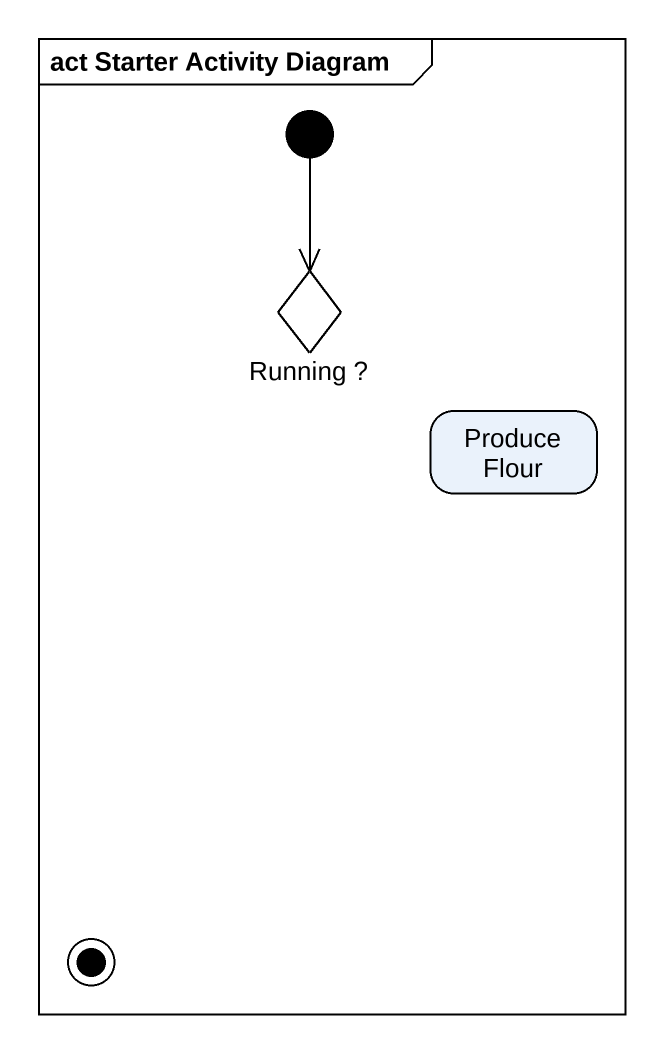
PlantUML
@startuml
mainframe act Starter Activity Diagram
hide empty description
state "Running ?" as Running <<choice>>
state "Produce Flour" as Produce_Flour
state final1 <<end>>
[*] --> Running
@enduml
